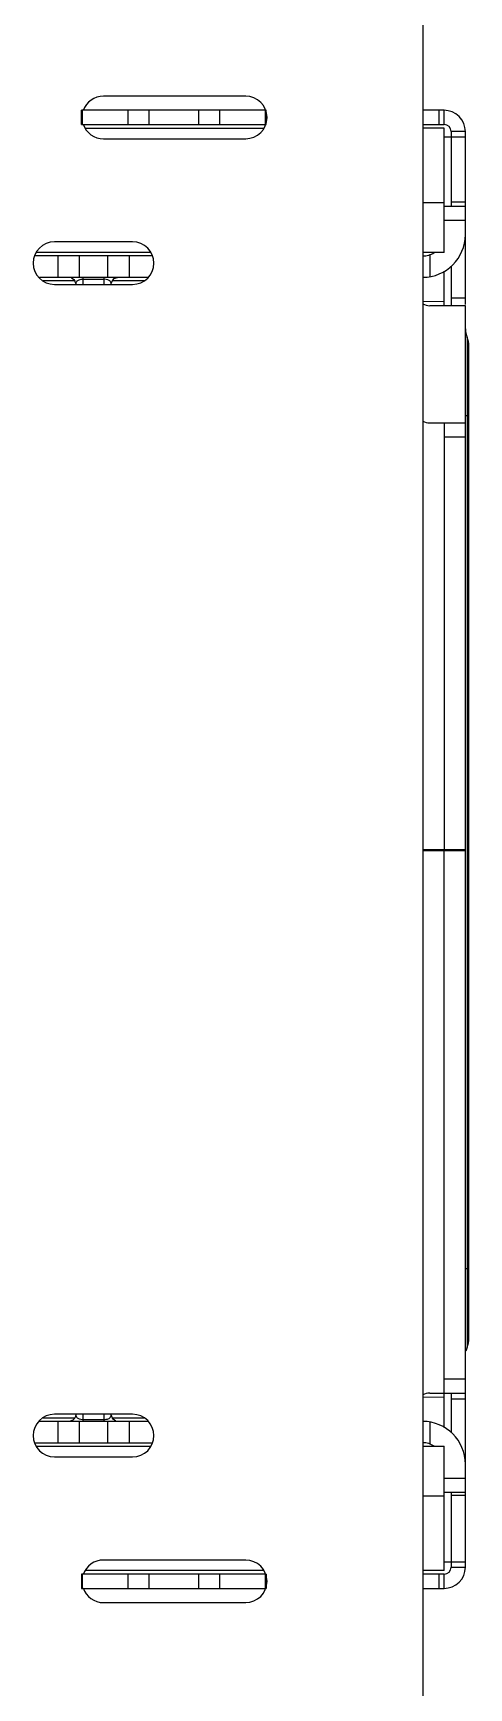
# Model space of a CAD drawing. Header units: millimetres. Extents: x 0 to 841, y 0 to 594.
# Drawn here: x 702.69 to 708.82, y 417.64 to 440.92 of the extents above; entities that cross this region are included whole.
import ezdxf

# ---------------------------------------------------------------- set-up
doc = ezdxf.new("R2010")
doc.units = ezdxf.units.MM
doc.header["$LTSCALE"] = 46.255
doc.layers.add('ASSEM_MEM', color=7, linetype='CONTINUOUS')

msp = doc.modelspace()

# ---------------------------------------------------------------- linework, layer by layer
at = {"layer": 'ASSEM_MEM', "color": 3, "linetype": 'CONTINUOUS'}
for p, q in [((708.172, 442.388), (708.172, 367.388)), ((705.682, 440.038), (703.682, 440.038)), ((703.682, 439.438), (705.682, 439.438)), ((704.092, 437.988), (702.992, 437.988)), ((702.992, 437.388), (704.092, 437.388)), ((704.092, 421.488), (702.992, 421.488)), ((702.992, 420.888), (704.092, 420.888)), ((705.682, 419.438), (703.682, 419.438)), ((703.682, 418.838), (705.682, 418.838))]:
    msp.add_line(p, q, dxfattribs=at)
at = {"layer": 'ASSEM_MEM', "color": 7, "linetype": 'CONTINUOUS'}
for p, q in [((705.972, 439.838), (703.372, 439.838)), ((703.372, 439.638), (703.372, 439.838)), ((703.384, 439.838), (703.384, 439.638)), ((704.031, 439.638), (704.031, 439.838)), ((704.322, 439.838), (704.322, 439.638)), ((705.022, 439.638), (705.022, 439.838)), ((705.313, 439.838), (705.313, 439.638)), ((705.96, 439.638), (705.96, 439.838)), ((705.972, 439.638), (705.972, 439.838)), ((708.472, 439.838), (708.172, 439.838)), ((708.4, 439.838), (708.4, 439.638)), ((708.472, 439.638), (708.472, 439.838)), ((703.372, 439.638), (705.972, 439.638)), ((703.422, 439.588), (705.942, 439.588)), ((708.172, 439.638), (708.472, 439.638)), ((708.472, 439.588), (708.172, 439.588)), ((708.472, 437.838), (708.472, 439.588)), ((708.472, 439.467), (708.772, 439.467)), ((708.772, 439.538), (708.572, 439.538)), ((708.572, 439.538), (708.572, 438.49)), ((708.772, 438.49), (708.772, 439.538)), ((708.472, 438.538), (708.172, 438.538)), ((708.472, 438.488), (708.772, 438.488)), ((708.572, 438.548), (708.772, 438.548)), ((708.772, 437.107), (708.772, 438.488)), ((708.772, 438.288), (708.472, 438.288)), ((704.365, 437.788), (702.719, 437.788)), ((704.352, 437.838), (702.732, 437.838)), ((703.042, 437.488), (703.042, 437.788)), ((703.342, 437.788), (703.342, 437.488)), ((703.742, 437.488), (703.742, 437.788)), ((704.042, 437.788), (704.042, 437.488)), ((708.472, 437.838), (708.172, 437.838)), ((708.272, 437.805), (708.272, 437.497)), ((708.472, 437.088), (708.472, 437.574)), ((708.572, 437.641), (708.572, 437.088)), ((702.782, 437.488), (704.302, 437.488)), ((703.278, 437.438), (702.832, 437.438)), ((703.392, 437.488), (703.392, 437.388)), ((703.392, 437.46), (703.692, 437.46)), ((703.692, 437.388), (703.692, 437.488)), ((703.721, 437.457), (703.692, 437.46)), ((704.252, 437.438), (703.807, 437.438)), ((708.172, 437.148), (708.472, 437.151)), ((708.772, 437.088), (708.272, 437.088)), ((708.572, 437.197), (708.772, 437.197)), ((708.772, 419.338), (708.772, 437.088)), ((708.797, 436.642), (708.797, 422.434)), ((708.822, 422.554), (708.822, 436.522)), ((708.822, 435.538), (708.772, 435.538)), ((708.272, 435.438), (708.772, 435.438)), ((708.472, 435.438), (708.472, 429.438)), ((708.772, 435.238), (708.472, 435.238)), ((708.172, 429.438), (708.772, 429.438)), ((708.772, 429.418), (708.172, 429.418)), ((708.472, 421.302), (708.472, 429.418)), ((708.772, 423.538), (708.822, 423.538)), ((708.472, 421.988), (708.772, 421.988)), ((708.472, 421.726), (708.172, 421.728)), ((708.272, 421.788), (708.772, 421.788)), ((708.572, 421.788), (708.572, 421.235)), ((703.392, 421.488), (703.392, 421.388)), ((703.692, 421.388), (703.692, 421.488)), ((708.772, 421.7), (708.572, 421.7)), ((704.302, 421.388), (702.782, 421.388)), ((702.832, 421.438), (703.277, 421.438)), ((703.042, 421.088), (703.042, 421.388)), ((703.342, 421.388), (703.342, 421.088)), ((703.363, 421.419), (703.392, 421.416)), ((703.392, 421.416), (703.692, 421.416)), ((703.742, 421.088), (703.742, 421.388)), ((703.806, 421.438), (704.252, 421.438)), ((704.042, 421.388), (704.042, 421.088)), ((708.272, 421.38), (708.272, 421.071)), ((702.719, 421.088), (704.365, 421.088)), ((702.732, 421.038), (704.352, 421.038)), ((708.172, 421.038), (708.472, 421.038)), ((708.472, 419.288), (708.472, 421.038)), ((708.472, 420.588), (708.772, 420.588)), ((708.472, 420.338), (708.172, 420.338)), ((708.772, 420.388), (708.472, 420.388)), ((708.572, 420.388), (708.572, 419.338)), ((708.572, 420.348), (708.772, 420.348)), ((708.472, 419.41), (708.772, 419.41)), ((705.972, 419.238), (703.372, 419.238)), ((703.372, 419.238), (703.372, 419.038)), ((703.384, 419.238), (703.384, 419.038)), ((705.942, 419.288), (703.422, 419.288)), ((704.031, 419.038), (704.031, 419.238)), ((704.322, 419.238), (704.322, 419.038)), ((705.022, 419.038), (705.022, 419.238)), ((705.313, 419.238), (705.313, 419.038)), ((705.96, 419.038), (705.96, 419.238)), ((705.972, 419.238), (705.972, 419.038)), ((708.472, 419.288), (708.172, 419.288)), ((708.472, 419.238), (708.172, 419.238)), ((708.4, 419.238), (708.4, 419.038)), ((708.472, 419.038), (708.472, 419.238)), ((708.572, 419.338), (708.772, 419.338)), ((703.372, 419.038), (705.972, 419.038)), ((708.172, 419.038), (708.472, 419.038))]:
    msp.add_line(p, q, dxfattribs=at)
for points in [[(703.229, 437.481), (703.246, 437.472), (703.266, 437.455), (703.281, 437.433), (703.29, 437.405), (703.292, 437.388)], [(703.335, 437.45), (703.324, 437.445), (703.315, 437.439), (703.307, 437.432), (703.301, 437.424), (703.297, 437.417), (703.294, 437.409), (703.293, 437.401), (703.292, 437.395), (703.292, 437.39), (703.292, 437.388)], [(703.362, 437.458), (703.348, 437.454), (703.335, 437.45)], [(703.392, 437.46), (703.377, 437.459), (703.362, 437.458)], [(703.792, 437.388), (703.792, 437.395), (703.79, 437.406), (703.787, 437.417), (703.782, 437.425), (703.777, 437.432), (703.772, 437.437), (703.764, 437.443), (703.743, 437.452), (703.721, 437.457)], [(703.792, 437.388), (703.796, 437.417), (703.811, 437.448), (703.833, 437.469), (703.845, 437.477), (703.878, 437.487)], [(703.292, 421.488), (703.288, 421.459), (703.272, 421.429), (703.251, 421.407), (703.238, 421.4), (703.205, 421.389)], [(703.292, 421.488), (703.292, 421.482), (703.294, 421.471), (703.297, 421.46), (703.302, 421.451), (703.307, 421.445), (703.312, 421.439), (703.32, 421.433), (703.341, 421.424), (703.363, 421.419)], [(703.749, 421.426), (703.76, 421.431), (703.769, 421.437), (703.777, 421.444), (703.782, 421.452), (703.787, 421.46), (703.789, 421.468), (703.791, 421.475), (703.792, 421.482), (703.792, 421.486), (703.792, 421.488)], [(703.855, 421.395), (703.837, 421.404), (703.818, 421.421), (703.802, 421.444), (703.793, 421.472), (703.792, 421.488)], [(703.692, 421.416), (703.706, 421.417), (703.721, 421.419)], [(703.721, 421.419), (703.736, 421.422), (703.749, 421.426)]]:
    msp.add_lwpolyline(points, dxfattribs=at)
at = {"layer": 'ASSEM_MEM', "color": 3, "linetype": 'CONTINUOUS'}
for centre, start, end in [((703.682, 439.738), 90, 161.1574), ((705.682, 439.738), 270, 90), ((703.682, 439.738), 198.2311, 270), ((702.992, 437.688), 90, 270), ((704.092, 437.688), 270, 90), ((702.992, 421.188), 90, 270), ((704.092, 421.188), 270, 90), ((703.682, 419.138), 90, 161.1574), ((705.682, 419.138), 270, 90), ((703.682, 419.138), 198.2311, 270)]:
    msp.add_arc(centre, 0.3, start, end, dxfattribs=at)
at = {"layer": 'ASSEM_MEM', "color": 7, "linetype": 'CONTINUOUS'}
for centre, radius, start, end in [((708.472, 439.538), 0.3, 0, 90), ((708.472, 439.538), 0.1, 0, 90), ((708.172, 438.088), 0.6, 270, 360), ((708.172, 438.088), 0.3, 270, 302.8223), ((708.272, 437.288), 0.2, 240, 270), ((709.072, 436.762), 0.3, 180, 203.5565), ((708.522, 436.522), 0.3, 0, 23.5565), ((708.272, 435.638), 0.2, 240, 270), ((709.072, 422.314), 0.3, 156.4435, 168.2218), ((708.522, 422.554), 0.3, 336.4435, 360), ((708.272, 421.588), 0.2, 90, 120), ((708.172, 420.788), 0.6, 0, 90), ((708.172, 420.788), 0.3, 57.1777, 90), ((708.472, 419.338), 0.3, 270, 360), ((708.472, 419.338), 0.1, 270, 360)]:
    msp.add_arc(centre, radius, start, end, dxfattribs=at)

doc.saveas('drawing.dxf')
